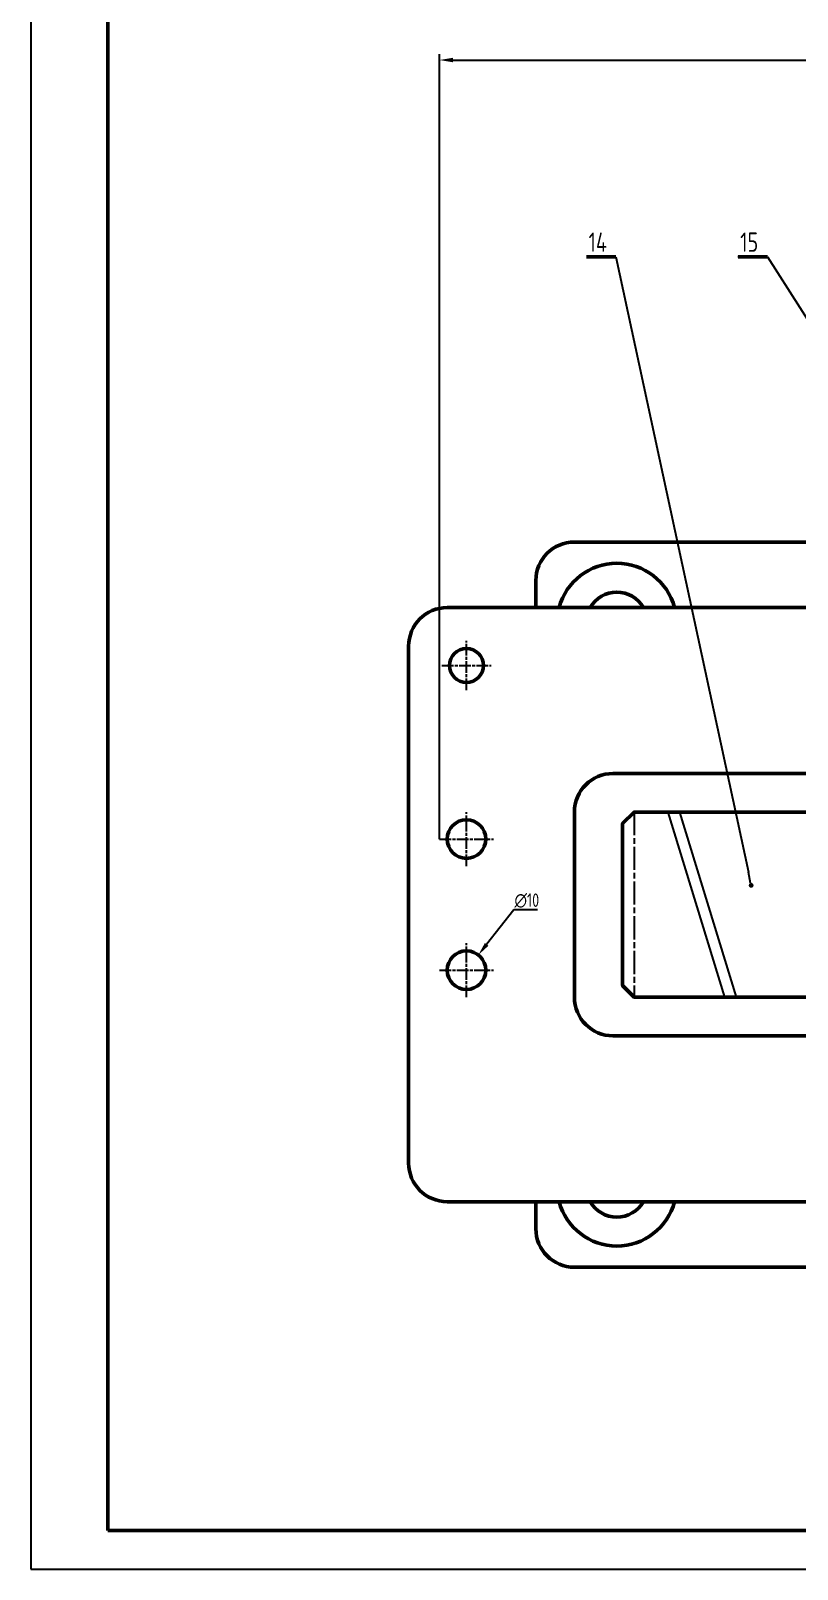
# Model space of a CAD drawing. Header units: millimetres. Extents: x -11122 to -2883, y -3177 to -1688.
# Drawn here: x -6954.6 to -6755.8, y -3176.6 to -2777.8 of the extents above; entities that cross this region are included whole.
import ezdxf

# ---------------------------------------------------------------- set-up
doc = ezdxf.new("R2010")
doc.units = ezdxf.units.MM
doc.header["$LTSCALE"] = 0.5
doc.linetypes.add('AM_ISO08W050', pattern=[18, 12, -1.5, 3, -1.5])
doc.linetypes.add('AM_ISO08W050x2', pattern=[9, 6, -0.75, 1.5, -0.75])
for name, color, linetype, lineweight in [('AM_0', 7, 'Continuous', 50), ('AM_4', 3, 'Continuous', 25), ('AM_5', 3, 'Continuous', 25), ('AM_7', 4, 'AM_ISO08W050', 25)]:
    doc.layers.add(name, color=color, linetype=linetype, lineweight=lineweight)
doc.styles.get("Standard").update_dxf_attribs({"font": 'tcvn+7284-2003i.ttf', "width": 0.8, "height": 3.5})
doc.styles.add('TCVN', font='tcvn+7284-2003i.ttf', dxfattribs={"width": 0.8, "height": 3.5})
doc.dimstyles.new('MyTemplate$0', dxfattribs={"dimtxt": 3.5, "dimasz": 3.5, "dimexe": 1.5, "dimexo": 0, "dimtad": 1, "dimtoh": 1, "dimdec": 0, "dimzin": 0, "dimtxsty": 'TCVN', "dimcen": 0, "dimclrd": 3, "dimclre": 3, "dimclrt": 1, "dimadec": 0, "dimazin": 0, "dimtfac": 1, "dimtdec": 0, "dimtofl": 0, "dimtmove": 0, "dimatfit": 3, "dimfxl": 1, "dimtfill": 1, "dimtolj": 1, "dimtzin": 0, "dimarcsym": 0})
doc.dimstyles.new('MyTemplate$3', dxfattribs={"dimtxt": 3.5, "dimasz": 3.5, "dimexe": 1.5, "dimexo": 0, "dimtad": 1, "dimtoh": 1, "dimdec": 0, "dimzin": 0, "dimtxsty": 'TCVN', "dimcen": 0, "dimclrd": 3, "dimclre": 3, "dimclrt": 1, "dimadec": 0, "dimazin": 0, "dimtfac": 1, "dimtdec": 0, "dimtofl": 0, "dimtmove": 0, "dimatfit": 3, "dimfxl": 1, "dimtfill": 1, "dimtolj": 1, "dimtzin": 0, "dimarcsym": 0})

# ---------------------------------------------------------------- blocks, each defined once
blk = doc.blocks.new('*D157')
at = {"layer": 'AM_5', "color": 3, "lineweight": -2, "transparency": 16777216}
for p, q in [((-6848.59, -2987.31), (-6848.59, -2783.87)), ((-6845.09, -2785.37), (-6402, -2785.37)), ((-6398.5, -2987.31), (-6398.5, -2783.87))]:
    blk.add_line(p, q, dxfattribs=at)
at = {"layer": 'AM_5', "color": 3, "transparency": 16777216}
for points in [[(-6845.09, -2784.79), (-6845.09, -2785.95), (-6848.59, -2785.37)], [(-6402, -2784.79), (-6402, -2785.95), (-6398.5, -2785.37)]]:
    blk.add_solid(points, dxfattribs=at)
at = {"layer": 'AM_5', "color": 1, "transparency": 16777216, "insert": (-6623.54, -2782.99), "char_height": 3.5, "attachment_point": 5, "style": 'TCVN', "bg_fill": 3, "box_fill_scale": 1.1, "bg_fill_color": 256, "bg_fill_true_color": 13158600, "bg_fill_transparency": 0}
blk.add_mtext('\\A1;450', dxfattribs=at)
blk = doc.blocks.new('*D217')
at = {"layer": 'AM_5', "color": 3, "lineweight": -2, "transparency": 16777216}
for p, q in [((-6829.34, -3005.63), (-6836.35, -3014.61)), ((-6823.14, -3005.63), (-6829.34, -3005.63))]:
    blk.add_line(p, q, dxfattribs=at)
at = {"layer": 'AM_5', "color": 3, "transparency": 16777216}
blk.add_solid([(-6836.81, -3014.25), (-6835.89, -3014.97), (-6838.51, -3017.37)], dxfattribs=at)
at = {"layer": 'AM_5', "color": 1, "transparency": 16777216, "insert": (-6825.93, -3003.26), "char_height": 3.5, "attachment_point": 5, "style": 'TCVN', "bg_fill": 3, "box_fill_scale": 1.1, "bg_fill_color": 256, "bg_fill_true_color": 13158600, "bg_fill_transparency": 0}
blk.add_mtext('\\A1;∅10', dxfattribs=at)

msp = doc.modelspace()

# ---------------------------------------------------------------- hatches: boundary and pattern name
at = {"layer": 'AM_5'}
h = msp.add_hatch(color=256, dxfattribs=at)
edge = h.paths.add_edge_path(flags=0)
edge.add_arc((-6767.75, -2999.32), 0.625, 0, 360)

# ---------------------------------------------------------------- linework, layer by layer
at = {"layer": 'AM_0'}
for p, q in [((-6934.6, -2345.59), (-6934.6, -3166.59)), ((-6802.83, -2836.38), (-6810.43, -2836.38)), ((-6763.54, -2836.38), (-6771.15, -2836.38)), ((-6813.59, -2910.31), (-6742.25, -2910.31)), ((-6823.59, -2920.31), (-6823.59, -2927.31)), ((-6846.59, -2927.31), (-6747.25, -2927.31)), ((-6856.59, -2937.31), (-6856.59, -3071.31)), ((-6803.59, -2970.31), (-6719.75, -2970.31)), ((-6813.59, -3028.31), (-6813.59, -2980.31)), ((-6801.09, -3038.31), (-6803.59, -3038.31)), ((-6719.75, -3038.31), (-6801.09, -3038.31)), ((-6758.84, -3038.31), (-6770.84, -3038.31)), ((-6747.25, -3081.31), (-6846.59, -3081.31)), ((-6823.59, -3088.31), (-6823.59, -3081.31)), ((-6742.25, -3098.31), (-6813.59, -3098.31)), ((-5775.6, -3166.59), (-6934.6, -3166.59))]:
    msp.add_line(p, q, dxfattribs=at)
msp.add_lwpolyline([(-6712.59, -2980.31), (-6798.09, -2980.31), (-6801.09, -2983.31), (-6801.09, -3025.31), (-6798.09, -3028.31), (-6712.59, -3028.31)], dxfattribs=at)
for centre, radius in [((-6841.59, -2942.31), 4.4), ((-6841.59, -2987.31), 5), ((-6841.59, -3021.31), 5)]:
    msp.add_circle(centre, radius, dxfattribs=at)
for centre, radius, start, end in [((-6813.59, -2920.31), 10, 90, 180), ((-6802.59, -2931.31), 8, 30, 150), ((-6846.59, -2937.31), 10, 90, 180), ((-6803.59, -2980.31), 10, 90, 180), ((-6803.59, -3028.31), 10, 180, 270), ((-6846.59, -3071.31), 10, 180, 270), ((-6802.59, -3077.31), 8, 210, 330), ((-6813.59, -3088.31), 10, 180, 270)]:
    msp.add_arc(centre, radius, start, end, dxfattribs=at)
at = {"layer": 'AM_0', "lineweight": 50}
for centre, start, end in [((-6802.59, -2931.31), 14.9552, 165.0448), ((-6802.59, -3077.31), 194.9552, 345.0448)]:
    msp.add_arc(centre, 15.5, start, end, dxfattribs=at)
at = {"layer": 'AM_4'}
for p, q in [((-6954.6, -2335.59), (-6954.6, -3176.59)), ((-6789.34, -2980.31), (-6774.66, -3028.31)), ((-6786.34, -2980.31), (-6771.66, -3028.31)), ((-6954.6, -3176.59), (-5765.6, -3176.59))]:
    msp.add_line(p, q, dxfattribs=at)
at = {"layer": 'AM_5'}
msp.add_line((-6767.88, -2998.71), (-6768.48, -2995.89), dxfattribs=at)
at = {"layer": 'AM_7', "linetype": 'AM_ISO08W050x2'}
for p, q in [((-6841.59, -2948.71), (-6841.59, -2935.91)), ((-6847.99, -2942.31), (-6835.19, -2942.31)), ((-6841.59, -2994.31), (-6841.59, -2980.31)), ((-6848.59, -2987.31), (-6834.59, -2987.31)), ((-6841.59, -3028.31), (-6841.59, -3014.31)), ((-6848.59, -3021.31), (-6834.59, -3021.31))]:
    msp.add_line(p, q, dxfattribs=at)
at = {"layer": 'AM_7'}
msp.add_line((-6798.09, -2980.31), (-6798.09, -3028.31), dxfattribs=at)

# ---------------------------------------------------------------- next in the draw order: dimensions: what is measured, and where the dimension line sits
at = {"layer": 'AM_5'}
dim = msp.add_linear_dim(base=(-6398.5, -2785.37), p1=(-6848.59, -2987.31), p2=(-6398.5, -2987.31), dimstyle='MyTemplate$0', dxfattribs=at)
dim.commit()
dim.dimension.update_dxf_attribs({"geometry": '*D157', "text_midpoint": (-6623.54, -2782.99)})
dim = msp.add_diameter_dim_2p(p1=(-6844.66, -3025.25), p2=(-6838.51, -3017.37), dimstyle='MyTemplate$3', override={"dimpost": ''}, dxfattribs=at)
dim.commit()
dim.dimension.update_dxf_attribs({"geometry": '*D217', "text_midpoint": (-6825.93, -3005.63), "dimtype": 163})

# ---------------------------------------------------------------- next in the draw order: linework, layer by layer
at = {"layer": 'AM_5', "color": 3}
for p, q in [((-6802.82, -2836.38), (-6810.49, -2836.38)), ((-6763.54, -2836.38), (-6771.21, -2836.38))]:
    msp.add_line(p, q, dxfattribs=at)
at = {"layer": 'AM_5'}
for p, q in [((-6802.82, -2836.38), (-6768.48, -2995.89)), ((-6763.54, -2836.38), (-6718.37, -2907.16))]:
    msp.add_line(p, q, dxfattribs=at)

# ---------------------------------------------------------------- next in the draw order: texts
at = {"layer": 'AM_5', "color": 1, "char_height": 5, "attachment_point": 8}
for s, insert in [('14', (-6807.53, -2835.07)), ('15', (-6768.25, -2835.07))]:
    msp.add_mtext(s, dxfattribs=dict(at, insert=insert))

doc.saveas('drawing.dxf')
